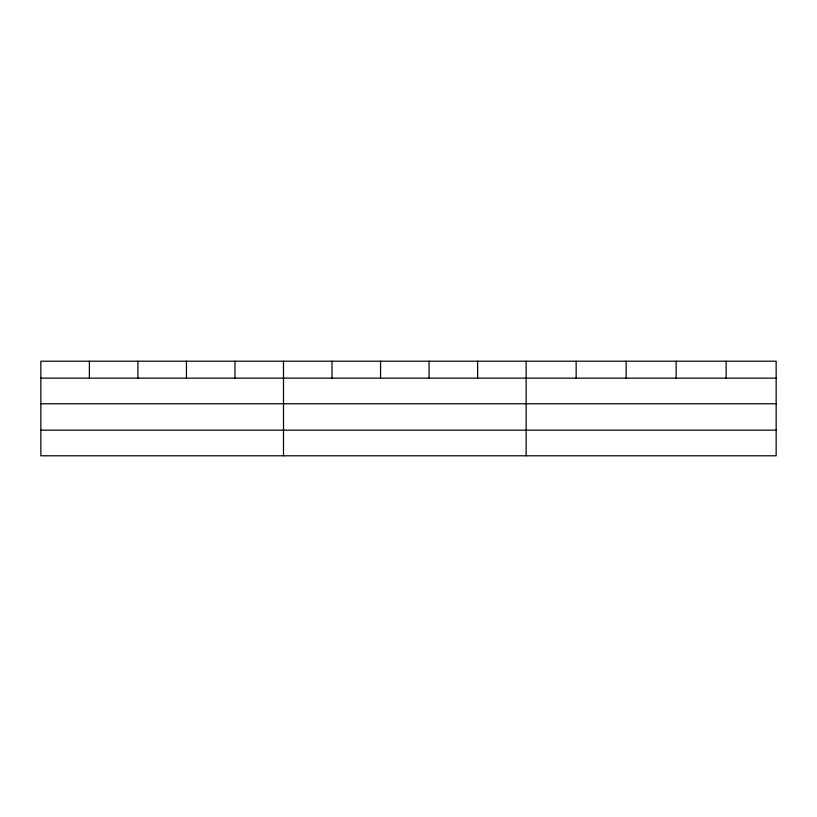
<?xml version="1.0" encoding="UTF-8"?>
<svg xmlns="http://www.w3.org/2000/svg" width="817" height="817" viewBox="0 0 817 817"><rect width="100%" height="100%" fill="white"/><g stroke="black" fill="none" stroke-linecap="round" stroke-linejoin="round"><path stroke-width="1.23" d="M776.15 403.761L776.15 361.206L40.85 361.206L40.85 455.794L776.15 455.794L776.15 403.761L40.85 403.761M40.85 378.138L776.15 378.138M40.85 430.161L776.15 430.161M726.15 361.206L726.15 378.138M676.149 361.206L676.149 378.138M626.149 361.206L626.149 378.138M576.148 361.206L576.148 378.138M526.148 361.206L526.148 455.794M477.618 361.206L477.618 378.138M429.088 361.206L429.088 378.138M380.559 361.206L380.559 378.138M332.029 361.206L332.029 378.138M283.499 361.206L283.499 455.794M234.969 361.206L234.969 378.138M186.439 361.206L186.439 378.138M137.91 361.206L137.91 378.138M89.38 361.206L89.38 378.138"/></g></svg>
